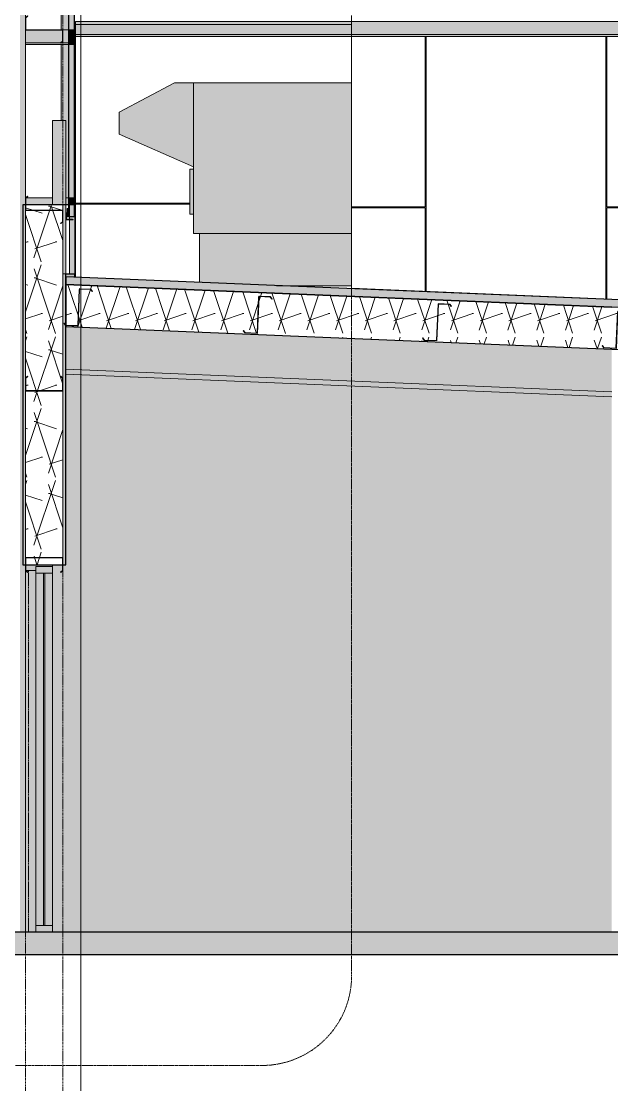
# Model space of a CAD drawing. Header units: inches. Extents: x -55396 to -733, y -290 to 853.
# Drawn here: x -15970.3 to -15812.5, y -40.8 to 243.6 of the extents above; entities that cross this region are included whole.
import ezdxf

# ---------------------------------------------------------------- set-up
doc = ezdxf.new("R2010")
doc.units = ezdxf.units.IN
doc.header["$MEASUREMENT"] = 0
for name, pattern in [('Dash Dot 3_16_', [0.3125, 0.1875, -0.0625, 0, -0.0625]), ('Grid Line 1_2_', [0.875, 0.5, -0.125, 0.125, -0.125]), ('Grid Line 1_2__2_', [0.875, 0.5, -0.125, 0.125, -0.125]), ('Hidden 1_8_', [0.1875, 0.125, -0.0625])]:
    doc.linetypes.add(name, pattern=pattern)
for name, color, linetype, lineweight in [('A-ANNO-SYMB', 150, 'Continuous', 9), ('A-CLNG', 13, 'Continuous', 9), ('A-CLNG-PATT', 13, 'Continuous', 25), ('A-FLOR', 192, 'Continuous', 9), ('A-FLOR-LEVL', 51, 'Continuous', 9), ('A-GLAZ-CURT', 52, 'Continuous', 9), ('A-GLAZ-CWMG', 51, 'Continuous', 9), ('A-ROOF', 132, 'Continuous', 9), ('A-WALL', 113, 'Continuous', 9), ('A-WALL-PATT', 111, 'Continuous', 25), ('G-ANNO-SYMB', 111, 'Continuous', 9), ('I-WALL', 2, 'Continuous', 9), ('L-SITE-WALL', 31, 'Continuous', 9), ('M-EQPM', 50, 'Continuous', 9), ('S-BEAM', 12, 'Continuous', 9), ('S-COLS', 52, 'Continuous', 9), ('S-GRID', 1, 'Continuous', 9)]:
    doc.layers.add(name, color=color, linetype=linetype, lineweight=lineweight)
pattern_1 = [(161.57, (22011.972, 102.96), (-7.6802237, -0.0009796), [0, -54.643, 6.067, 0]), (18.43, (22010.052, 102.96), (-7.6802237, 0.0009796), [0, -54.643, 6.067, 0]), (108.43, (22011.972, 102.96), (3.8382953, -19.20136532), [18.211, -42.499]), (71.57, (22010.052, 102.96), (3.8382953, 19.20136532), [18.211, -42.499])]
pattern_2 = [(45, (22011.012, 102), (-19.007, 19.007), []), (45, (22011.012, 130.8), (-19.007, 19.007), [])]

# ---------------------------------------------------------------- blocks, each defined once
blk = doc.blocks.new('Locker Rooms and Restrooms_rvt-3-Section 1')
at = {"layer": 'A-FLOR-LEVL', "linetype": 'Grid Line 1_2__2_'}
blk.add_line((20361.6, 0), (23227.37, 0), dxfattribs=at)
blk = doc.blocks.new('Struct_Xcel_Sports Complex_rvt-3-Section 1')
at = {"layer": 'A-FLOR'}
blk.add_hatch(color=254, dxfattribs=at).paths.add_polyline_path([(21132.3, -6), (22790.8, -6), (22790.8, 0), (21132.3, 0), (21132.3, -1.69)], flags=0)
at = {"layer": 'A-FLOR', "color": 130, "lineweight": 25}
for p, q in [((22790.8, 0), (21132.3, 0)), ((21132.3, -6), (22790.8, -6))]:
    blk.add_line(p, q, dxfattribs=at)
blk = doc.blocks.new('W-Wide Flange - 1_-3_ deep-1341322-Section 1')
at = {"layer": 'S-BEAM'}
h = blk.add_hatch(color=256, dxfattribs=at)
h.paths.add_polyline_path([(22777.96, 132.21), (22778.01, 133.57), (22687.68, 137.33), (22687.68, 135.97), (22762.76, 132.84)], flags=0)
h.paths.add_polyline_path([(22682.93, 136.17), (22682.93, 137.53), (22520.99, 144.28), (22520.99, 142.92), (22646.56, 137.68)], flags=0)
h.paths.add_polyline_path([(22516.24, 143.11), (22516.24, 144.48), (22370.3, 150.56), (22370.3, 149.2), (22490.66, 144.18)], flags=0)
for p, q in [((22370.3, 150.56), (22516.24, 144.48)), ((22516.24, 143.11), (22370.3, 149.2))]:
    blk.add_line(p, q, dxfattribs=at)
blk = doc.blocks.new('Rectangular Mullion - Profile_Polycarbonate_Lower-1125103-Section 1')
at = {"layer": 'A-GLAZ-CWMG'}
blk.add_hatch(color=256, dxfattribs=at).paths.add_polyline_path([(22370.68, 191.28), (22372.8, 191.28), (22372.74, 191.34), (22370.74, 191.34), (22370.68, 193.52)], flags=0)
at = {"layer": 'A-GLAZ-CWMG', "lineweight": 13}
for p, q in [((22370.68, 193.52), (22370.68, 191.28)), ((22371.03, 193.52), (22370.68, 193.52)), ((22370.74, 191.34), (22370.74, 193.46)), ((22370.74, 193.46), (22370.97, 193.46)), ((22370.97, 193.46), (22370.97, 193.27)), ((22371.03, 193.27), (22371.03, 193.52)), ((22370.68, 191.28), (22372.8, 191.28)), ((22372.74, 191.34), (22370.74, 191.34)), ((22370.97, 193.27), (22371.03, 193.27)), ((22372.8, 192.73), (22372.68, 192.73)), ((22372.68, 192.73), (22372.68, 192.67)), ((22372.68, 192.67), (22372.74, 192.67)), ((22372.74, 192.67), (22372.74, 191.34)), ((22372.8, 191.28), (22372.8, 192.73))]:
    blk.add_line(p, q, dxfattribs=at)
blk = doc.blocks.new('Girt_C - 10_D-1260059-Section 1')
at = {"layer": 'S-BEAM'}
h = blk.add_hatch(dxfattribs=at)
h.set_pattern_fill('FP_20', color=256, style=0, pattern_type=2)
h.set_pattern_definition(pattern_2)
h.paths.add_polyline_path([(22360.13, 96.2), (22360.2, 96.28), (22359.66, 96.73), (22359.66, 100), (22359.55, 99.99), (22359.55, 96.68)], flags=0)
h.paths.add_polyline_path([(22368.98, 96.2), (22369.55, 96.68), (22369.55, 99.99), (22369.44, 100), (22369.44, 96.73), (22368.91, 96.28)], flags=0)
h.paths.add_polyline_path([(22369.37, 100.07), (22369.37, 100.18), (22359.74, 100.18), (22359.74, 100.07)], flags=0)
at = {"layer": 'S-BEAM', "lineweight": 15}
for p, q in [((22359.55, 99.99), (22359.55, 96.68)), ((22359.66, 96.73), (22359.66, 100)), ((22369.37, 100.18), (22359.74, 100.18)), ((22359.74, 100.07), (22369.37, 100.07)), ((22369.44, 100), (22369.44, 96.73)), ((22369.55, 96.68), (22369.55, 99.99)), ((22360.2, 96.28), (22359.66, 96.73)), ((22369.44, 96.73), (22368.91, 96.28)), ((22359.55, 96.68), (22360.13, 96.2)), ((22360.13, 96.2), (22360.2, 96.28)), ((22368.91, 96.28), (22368.98, 96.2)), ((22368.98, 96.2), (22369.55, 96.68))]:
    blk.add_line(p, q, dxfattribs=at)
for centre, radius, start, end in [((22359.74, 99.99), 0.188, 90, 180), ((22359.74, 99.99), 0.0782, 90, 176.9576), ((22369.37, 99.99), 0.188, 0, 90), ((22369.37, 99.99), 0.0782, 2.1227, 90)]:
    blk.add_arc(centre, radius, start, end, dxfattribs=at)
blk = doc.blocks.new('he3xrtf - 115 V Single Phase-880047-Section 1')
at = {"layer": 'M-EQPM'}
for points in [[(22404.5, 204.62), (22404.5, 227.1), (22399.38, 227.1), (22384.63, 219.24), (22384.63, 213.33)], [(22404.5, 186.85), (22446.68, 186.85), (22446.68, 227.1), (22404.5, 227.1), (22404.5, 193.67)], [(22404.5, 191.98), (22404.5, 203.98), (22403.5, 203.98), (22403.5, 191.98)], [(22426.64, 172.85), (22446.68, 172.85), (22446.68, 186.85), (22406.06, 186.85), (22406.06, 173.71), (22418.34, 173.2)]]:
    blk.add_hatch(color=256, dxfattribs=at).paths.add_polyline_path(points, flags=0)
at = {"layer": 'M-EQPM', "lineweight": 15}
for p, q in [((22399.38, 227.1), (22384.63, 219.24)), ((22404.5, 227.1), (22399.38, 227.1)), ((22404.5, 227.1), (22446.68, 227.1)), ((22404.5, 227.1), (22404.5, 186.85)), ((22384.63, 219.24), (22384.63, 213.33)), ((22384.63, 213.33), (22404.5, 204.62)), ((22403.5, 191.98), (22403.5, 203.98)), ((22403.5, 203.98), (22404.5, 203.98)), ((22404.5, 191.98), (22403.5, 191.98)), ((22446.68, 186.85), (22404.5, 186.85)), ((22406.06, 186.85), (22406.06, 173.71)), ((22446.68, 172.85), (22426.64, 172.85))]:
    blk.add_line(p, q, dxfattribs=at)
blk = doc.blocks.new('Rectangular Mullion - Profile_Polycarbonate_Upper and left-1189760-Section 1')
at = {"layer": 'A-GLAZ-CWMG'}
h = blk.add_hatch(color=256, dxfattribs=at)
h.paths.add_polyline_path([(22372.68, 175.1), (22372.68, 176), (22370.3, 176), (22370.34, 175.2)], flags=0)
h.paths.add_polyline_path([(22371.03, 196.3), (22371.03, 237.31), (22369.06, 237.31), (22369.06, 217), (22370.3, 217), (22370.3, 196.3)], flags=0)
h.paths.add_polyline_path([(22372.61, 196.3), (22372.68, 196.3), (22372.61, 232.74)], flags=0)
h.paths.add_polyline_path([(22369.37, 241.3), (22371.03, 241.3), (22371.03, 335.28), (22370.74, 335.22), (22370.68, 335.3), (22369.06, 335.36), (22369.06, 289.55), (22369.37, 289.55), (22369.37, 289.44), (22369.06, 289.44), (22369.06, 286.15), (22369.44, 286.47), (22369.44, 289.36), (22369.55, 289.36), (22369.55, 286.42), (22369.06, 285.94), (22369.06, 241.3)], flags=0)
h.paths.add_polyline_path([(22372.61, 336.84), (22372.68, 336.84), (22372.61, 337.47), (22372.56, 337.47), (22372.56, 336.84)], flags=0)
h.paths.add_polyline_path([(22372.68, 344.97), (22372.68, 346.47), (22372.56, 346.36), (22372.56, 344.98)], flags=0)
h = blk.add_hatch(color=256, dxfattribs=at)
h.paths.add_polyline_path([(22371.03, 196.3), (22372.61, 196.3), (22372.61, 237.31), (22371.03, 237.31), (22371.03, 232.74)], flags=0)
h.paths.add_polyline_path([(22371.03, 241.3), (22372.61, 241.3), (22372.56, 335.22), (22371.03, 335.22), (22371.03, 252.28)], flags=0)
for p, q in [((22372.68, 344.97), (22372.68, 346.47)), ((22372.68, 336.84), (22372.68, 337.46)), ((22372.68, 241.3), (22372.68, 336.78)), ((22369.06, 335.36), (22369.06, 289.55)), ((22369.06, 289.44), (22369.06, 286.15)), ((22369.06, 286), (22369.06, 241.3)), ((22369.06, 237.31), (22369.06, 217)), ((22372.68, 196.3), (22372.68, 237.31)), ((22372.68, 175.07), (22372.68, 176))]:
    blk.add_line(p, q, dxfattribs=at)
blk = doc.blocks.new('columns and girder2 - one-1334686-Section 1')
at = {"layer": 'S-BEAM'}
h = blk.add_hatch(color=256, dxfattribs=at)
h.paths.add_polyline_path([(21135.8, 0), (21135.79, 386.75), (21135.05, 386.78), (21135.05, 389.26), (21134.3, 389.29), (21134.3, 146.25), (21135.05, 146.25), (21135.05, 0)], flags=0)
h.paths.add_polyline_path([(21147.8, 0), (21149.31, 0), (21189.31, 332.48), (21187.8, 332.48), (21149.95, 17.85)], flags=0)
h.paths.add_polyline_path([(22358.09, 0), (22359.55, 0), (22359.55, 98.25), (22358.8, 98.25), (22358.8, 194.5), (22359.55, 194.5), (22359.54, 335.76), (22358.05, 335.82), (22358.05, 0)], flags=0)
h.paths.add_polyline_path([(22348.17, 0), (22349.64, 0), (22309.55, 294.37), (22308.04, 294.37), (22348.12, 0)], flags=0)
for p, q in [((22359.55, 196.31), (22359.55, 241.19)), ((22359.55, 0), (22359.55, 96.68))]:
    blk.add_line(p, q, dxfattribs=at)
blk = doc.blocks.new('L-Angle - L2X2X3_16-1241662-Section 1')
at = {"layer": 'S-BEAM', "lineweight": 15}
for p, q in [((22370.3, 192.43), (22370.3, 190.43)), ((22370.49, 190.81), (22370.49, 192.24)), ((22372.12, 190.62), (22370.68, 190.62)), ((22370.3, 190.43), (22372.3, 190.43))]:
    blk.add_line(p, q, dxfattribs=at)
for centre, start, end in [((22370.3, 192.24), 0, 90), ((22370.68, 190.81), 180, 270), ((22372.12, 190.43), 0, 90)]:
    blk.add_arc(centre, 0.188, start, end, dxfattribs=at)
blk = doc.blocks.new('Girt_C - 8_D-1253521-Section 1')
at = {"layer": 'S-BEAM'}
h = blk.add_hatch(color=256, dxfattribs=at)
h.paths.add_polyline_path([(22372.61, 237.8), (22372.93, 237.8), (22372.93, 241.11), (22372.61, 241.11), (22372.61, 239.46)], flags=0)
h.paths.add_polyline_path([(22368.91, 237.8), (22368.98, 237.83), (22369.44, 238.22), (22369.44, 241.11), (22359.55, 241.11), (22359.55, 237.8)], flags=0)
h.paths.add_polyline_path([(22369.11, 237.8), (22371.03, 237.8), (22371.03, 241.11), (22369.55, 241.11), (22369.55, 238.17), (22369.44, 238.08)], flags=0)
h = blk.add_hatch(color=256, dxfattribs=at)
h.paths.add_polyline_path([(22369.44, 241.11), (22369.44, 241.11), (22371.03, 241.11), (22371.03, 241.3), (22369.37, 241.24), (22369.37, 241.19), (22369.37, 241.11)], flags=0)
h.paths.add_polyline_path([(22372.93, 241.11), (22372.93, 241.3), (22372.61, 241.24), (22372.61, 241.11)], flags=0)
for points in [[(22372.61, 241.11), (22372.61, 241.3), (22371.03, 241.24), (22371.03, 241.11)], [(22372.61, 237.8), (22372.61, 241.11), (22371.03, 241.11), (22371.03, 237.8)], [(22372.61, 237.31), (22372.61, 237.8), (22371.03, 237.8), (22371.03, 237.31)]]:
    blk.add_hatch(color=256, dxfattribs=at).paths.add_polyline_path(points, flags=0)
h = blk.add_hatch(color=256, dxfattribs=at)
h.paths.add_polyline_path([(22368.98, 237.31), (22371.03, 237.31), (22371.03, 237.8), (22369.11, 237.8), (22368.98, 237.69), (22368.91, 237.8), (22359.55, 237.8), (22359.55, 237.31), (22368.91, 237.31)], flags=0)
h.paths.add_polyline_path([(22372.93, 237.31), (22372.93, 237.8), (22372.61, 237.8), (22372.61, 237.31)], flags=0)
for p, q in [((22359.74, 241.3), (22359.62, 241.3)), ((22371.03, 241.3), (22369.37, 241.3)), ((22372.61, 241.3), (22371.03, 241.3)), ((22372.93, 241.3), (22372.61, 241.3)), ((22359.55, 237.8), (22368.94, 237.8)), ((22359.55, 237.31), (22371.03, 237.31)), ((22369.11, 237.8), (22371.03, 237.8)), ((22371.03, 237.8), (22372.61, 237.8)), ((22371.03, 237.31), (22372.61, 237.31)), ((22372.61, 237.8), (22372.93, 237.8)), ((22372.61, 237.31), (22372.93, 237.31))]:
    blk.add_line(p, q, dxfattribs=at)
blk = doc.blocks.new('Girt_C - 8_D-1253520-Section 1')
at = {"layer": 'S-BEAM'}
h = blk.add_hatch(color=256, dxfattribs=at)
h.paths.add_polyline_path([(22366.8, 196.11), (22366.8, 196.3), (22359.66, 196.26), (22359.66, 196.11), (22359.99, 196.11)], flags=0)
h.paths.add_polyline_path([(22370.3, 196.11), (22371.03, 196.11), (22371.03, 196.3), (22370.3, 196.27), (22370.3, 196.11)], flags=0)
h.paths.add_polyline_path([(22372.61, 196.11), (22372.93, 196.11), (22372.93, 196.3), (22372.61, 196.27), (22372.61, 196.11)], flags=0)
for points in [[(22372.61, 196.11), (22372.61, 196.3), (22371.03, 196.27), (22371.03, 196.11)], [(22371.03, 194.5), (22372.61, 194.5), (22372.61, 196.11), (22371.03, 196.11)], [(22372.8, 192.31), (22372.93, 192.31), (22372.93, 192.8), (22372.8, 192.73)]]:
    blk.add_hatch(color=256, dxfattribs=at).paths.add_polyline_path(points, flags=0)
h = blk.add_hatch(color=256, dxfattribs=at)
h.paths.add_polyline_path([(22372.93, 192.8), (22372.93, 196.11), (22372.61, 196.11), (22372.61, 194.5), (22372.8, 194.5), (22372.8, 192.8)], flags=0)
h.paths.add_polyline_path([(22359.66, 194.5), (22366.8, 194.5), (22366.8, 196.11), (22359.66, 196.11)], flags=0)
h.paths.add_polyline_path([(22371.03, 194.5), (22371.03, 196.11), (22370.3, 196.11), (22370.3, 194.5)], flags=0)
for p, q in [((22366.8, 196.3), (22359.69, 196.3)), ((22371.03, 196.3), (22370.3, 196.3)), ((22372.61, 196.3), (22371.03, 196.3)), ((22372.93, 196.3), (22372.61, 196.3)), ((22372.8, 192.8), (22372.93, 192.8)), ((22372.8, 192.31), (22372.93, 192.31))]:
    blk.add_line(p, q, dxfattribs=at)
blk = doc.blocks.new('Girt_Z - 10_D-1241661-Section 1')
at = {"layer": 'S-BEAM'}
h = blk.add_hatch(dxfattribs=at)
h.set_pattern_fill('FP_20', color=256, style=0, pattern_type=2)
h.set_pattern_definition(pattern_2)
h.paths.add_polyline_path([(22368.98, 189.44), (22369.55, 189.92), (22369.55, 192.86), (22369.44, 192.86), (22369.44, 189.97), (22368.91, 189.52)], flags=0)
h.paths.add_polyline_path([(22359.55, 192.94), (22359.66, 193.12), (22359.66, 196.26), (22360.2, 196.71), (22360.13, 196.79), (22359.55, 196.31), (22359.55, 193.67)], flags=0)
h.paths.add_polyline_path([(22365.74, 192.94), (22369.37, 192.94), (22369.37, 193.05), (22359.74, 193.05), (22359.55, 192.94)], flags=0)
at = {"layer": 'S-BEAM', "lineweight": 15}
for p, q in [((22360.13, 196.79), (22359.55, 196.31)), ((22359.55, 196.31), (22359.55, 192.94)), ((22359.66, 196.26), (22360.2, 196.71)), ((22359.66, 193.12), (22359.66, 196.26)), ((22360.2, 196.71), (22360.13, 196.79)), ((22359.55, 192.94), (22369.37, 192.94)), ((22369.37, 193.05), (22359.74, 193.05)), ((22369.44, 192.86), (22369.44, 189.97)), ((22369.55, 189.92), (22369.55, 192.86)), ((22369.44, 189.97), (22368.91, 189.52)), ((22368.91, 189.52), (22368.98, 189.44)), ((22368.98, 189.44), (22369.55, 189.92))]:
    blk.add_line(p, q, dxfattribs=at)
for centre, radius, start, end in [((22359.74, 193.13), 0.0782, 183.0424, 270), ((22369.37, 192.86), 0.187, 360, 90), ((22369.37, 192.86), 0.0782, 2.1227, 90)]:
    blk.add_arc(centre, radius, start, end, dxfattribs=at)
blk = doc.blocks.new('Girt_Z - 10_D-V363-Section 1')
at = {"layer": 'S-BEAM', "lineweight": 15}
for p, q in [((22360.13, 245.04), (22359.55, 244.56)), ((22359.55, 244.56), (22359.55, 241.19)), ((22359.66, 244.51), (22360.2, 244.96)), ((22360.2, 244.96), (22360.13, 245.04)), ((22359.66, 241.37), (22359.66, 244.51)), ((22359.55, 241.19), (22369.37, 241.19)), ((22369.37, 241.3), (22359.74, 241.3)), ((22369.44, 241.11), (22369.44, 238.22)), ((22369.55, 238.17), (22369.55, 241.11)), ((22369.44, 238.22), (22368.91, 237.77)), ((22368.91, 237.77), (22368.98, 237.69)), ((22368.98, 237.69), (22369.55, 238.17))]:
    blk.add_line(p, q, dxfattribs=at)
for centre, radius, start, end in [((22359.74, 241.38), 0.0782, 183.0424, 270), ((22369.37, 241.11), 0.187, 360, 90), ((22369.37, 241.11), 0.0782, 2.1227, 90)]:
    blk.add_arc(centre, radius, start, end, dxfattribs=at)
blk = doc.blocks.new('Girt_C - 10_D-1279679-Section 1')
at = {"layer": 'S-BEAM'}
h = blk.add_hatch(dxfattribs=at)
h.set_pattern_fill('FP_20', color=256, style=0, pattern_type=2)
h.set_pattern_definition(pattern_2)
h.paths.add_polyline_path([(22359.74, 144.69), (22369.37, 144.69), (22369.37, 144.8), (22359.74, 144.8)], flags=0)
h.paths.add_polyline_path([(22369.44, 144.87), (22369.55, 144.88), (22369.55, 148.19), (22368.98, 148.67), (22368.91, 148.59), (22369.44, 148.14)], flags=0)
h.paths.add_polyline_path([(22359.66, 144.87), (22359.66, 148.14), (22360.2, 148.59), (22360.13, 148.67), (22359.55, 148.19), (22359.55, 144.88)], flags=0)
at = {"layer": 'S-BEAM', "lineweight": 15}
for p, q in [((22360.13, 148.67), (22359.55, 148.19)), ((22359.55, 148.19), (22359.55, 144.88)), ((22359.66, 148.14), (22360.2, 148.59)), ((22359.66, 144.87), (22359.66, 148.14)), ((22360.2, 148.59), (22360.13, 148.67)), ((22368.98, 148.67), (22368.91, 148.59)), ((22368.91, 148.59), (22369.44, 148.14)), ((22369.55, 148.19), (22368.98, 148.67)), ((22369.44, 148.14), (22369.44, 144.87)), ((22369.55, 144.88), (22369.55, 148.19)), ((22369.37, 144.8), (22359.74, 144.8)), ((22359.74, 144.69), (22369.37, 144.69))]:
    blk.add_line(p, q, dxfattribs=at)
for centre, radius, start, end in [((22359.74, 144.88), 0.188, 180, 270), ((22359.74, 144.88), 0.0782, 182.1227, 270), ((22369.37, 144.88), 0.188, 270, 0), ((22369.37, 144.88), 0.0782, 270, 356.9576)]:
    blk.add_arc(centre, radius, start, end, dxfattribs=at)
blk = doc.blocks.new('System Panel - Interior Glazing-1220293-Section 1')
at = {"layer": 'A-GLAZ-CURT'}
blk.add_hatch(color=256, dxfattribs=at).paths.add_polyline_path([(22364.74, 1.75), (22364.74, 96), (22364.37, 96), (22364.37, 1.75)], flags=0)
for p, q in [((22364.37, 96), (22364.37, 1.75)), ((22364.74, 96), (22364.37, 96)), ((22364.74, 1.75), (22364.74, 96)), ((22364.37, 1.75), (22364.74, 1.75))]:
    blk.add_line(p, q, dxfattribs=at)
blk = doc.blocks.new('Rectangular Mullion - Interior 1_75_ x 4_5_-1179490-Section 1')
at = {"layer": 'A-GLAZ-CWMG'}
blk.add_hatch(color=256, dxfattribs=at).paths.add_polyline_path([(22362.3, 96), (22366.8, 96), (22366.8, 97.75), (22362.3, 97.75)], flags=0)
at = {"layer": 'A-GLAZ-CWMG', "lineweight": 13}
for p, q in [((22362.3, 97.75), (22362.3, 96)), ((22366.8, 97.75), (22362.3, 97.75)), ((22366.8, 96), (22366.8, 97.75)), ((22362.3, 96), (22366.8, 96))]:
    blk.add_line(p, q, dxfattribs=at)
blk = doc.blocks.new('Rectangular Mullion - Interior 1_75_ x 4_5_-1305206-Section 1')
at = {"layer": 'A-GLAZ-CWMG'}
blk.add_hatch(color=256, dxfattribs=at).paths.add_polyline_path([(22366.8, 0), (22366.8, 1.75), (22362.3, 1.75), (22362.3, 0)], flags=0)
at = {"layer": 'A-GLAZ-CWMG', "lineweight": 13}
for p, q in [((22362.3, 1.75), (22362.3, 0)), ((22366.8, 1.75), (22362.3, 1.75)), ((22362.3, 0), (22366.8, 0)), ((22366.8, 0), (22366.8, 1.75))]:
    blk.add_line(p, q, dxfattribs=at)
blk = doc.blocks.new('Rectangular Mullion - Interior 1_75_ x 4_5_-1220290-Section 1')
at = {"layer": 'A-GLAZ-CWMG'}
h = blk.add_hatch(color=256, dxfattribs=at)
h.paths.add_polyline_path([(22364.37, 1.75), (22364.37, 96), (22362.3, 96), (22362.3, 1.75)], flags=0)
h.paths.add_polyline_path([(22366.8, 1.75), (22366.8, 96), (22364.74, 96), (22364.74, 1.75)], flags=0)
for p, q in [((22362.3, 1.75), (22362.3, 96)), ((22366.8, 96), (22366.8, 1.75))]:
    blk.add_line(p, q, dxfattribs=at)
blk = doc.blocks.new('C-Channel-Column - C10X25-1255484-Section 1')
at = {"layer": 'S-COLS', "linetype": 'Hidden 1_8_'}
blk.add_line((22360.36, 0), (22360.36, 96.68), dxfattribs=at)
blk = doc.blocks.new('Girt_Z - 10_D-1350939-Section 1')
at = {"layer": 'S-BEAM'}
h = blk.add_hatch(color=256, dxfattribs=at)
h.paths.add_polyline_path([(22565.44, 154.08), (22565.85, 163.88), (22565.74, 163.88), (22565.34, 154.27)], flags=0)
h.paths.add_polyline_path([(22565.44, 154.08), (22565.26, 154.19), (22562.12, 154.32), (22561.7, 154.88), (22561.61, 154.81), (22562.07, 154.22)], flags=0)
h.paths.add_polyline_path([(22569.24, 163.28), (22569.33, 163.35), (22568.87, 163.94), (22565.94, 164.06), (22565.93, 163.95), (22568.82, 163.83), (22569.1, 163.47)], flags=0)
at = {"layer": 'S-BEAM', "lineweight": 15}
for p, q in [((22565.74, 163.88), (22565.34, 154.27)), ((22565.44, 154.08), (22565.85, 163.88)), ((22565.93, 163.95), (22568.82, 163.83)), ((22568.87, 163.94), (22565.94, 164.06)), ((22568.82, 163.83), (22569.24, 163.28)), ((22569.33, 163.35), (22568.87, 163.94)), ((22569.24, 163.28), (22569.33, 163.35)), ((22561.7, 154.88), (22561.61, 154.81)), ((22561.61, 154.81), (22562.07, 154.22)), ((22562.12, 154.32), (22561.7, 154.88)), ((22562.07, 154.22), (22565.44, 154.08)), ((22565.26, 154.19), (22562.12, 154.32))]:
    blk.add_line(p, q, dxfattribs=at)
for centre, radius, start, end in [((22565.93, 163.88), 0.187, 87.6141, 177.6141), ((22565.93, 163.88), 0.0782, 89.7368, 177.6141), ((22565.26, 154.27), 0.0782, 270.6564, 357.6141)]:
    blk.add_arc(centre, radius, start, end, dxfattribs=at)

msp = doc.modelspace()

# ---------------------------------------------------------------- hatches: boundary and pattern name
at = {"layer": 'A-CLNG-PATT', "lineweight": 9}
h = msp.add_hatch(dxfattribs=at)
h.set_pattern_fill('FP_21', color=256, style=0, pattern_type=2)
h.set_pattern_definition(pattern_1)
h.paths.add_polyline_path([(-15531.97, 144.18), (-15531.97, 155.44), (-15958.47, 173.21), (-15958.47, 161.95), (-15546.64, 144.79)], flags=0)
at = {"layer": 'A-ROOF'}
msp.add_hatch(color=256, dxfattribs=at).paths.add_polyline_path([(-15443.16, 151.73), (-15443.16, 153.73), (-15958.47, 175.2), (-15958.47, 173.2), (-15449.81, 152)], flags=0)
at = {"layer": 'A-WALL', "lineweight": 5}
for points in [[(-15953.34, 242.69), (-15882.09, 242.69), (-15882.09, 243.5), (-15955.84, 243.5), (-15955.84, 242.69)], [(-15882.09, 240), (-15882.09, 242.69), (-15955.84, 242.69), (-15955.84, 240), (-15914.61, 240)], [(-15882.09, 240), (-15528.59, 240), (-15528.59, 243.5), (-15882.09, 243.5)], [(-15955.84, 239.5), (-15882.09, 239.5), (-15882.09, 240), (-15955.84, 240)], [(-15528.09, 239.5), (-15528.66, 240), (-15882.09, 240), (-15882.09, 239.5), (-15528.58, 239.5)]]:
    msp.add_hatch(color=256, dxfattribs=at).paths.add_polyline_path(points, flags=0)
at = {"layer": 'A-WALL-PATT', "lineweight": 9, "transparency": 33554649}
msp.add_hatch(color=256, dxfattribs=at).paths.add_polyline_path([(-15956.16, 191.34), (-15956.16, 336.78), (-15957.74, 336.78), (-15957.74, 191.34)], flags=0)
at = {"layer": 'A-WALL-PATT', "lineweight": 9}
h = msp.add_hatch(dxfattribs=at)
h.set_pattern_fill('FP_16', color=256, style=0, pattern_type=2)
h.set_pattern_definition([(90, (22639.43, -191.25), (-193, -193), [48, -145]), (180, (22639.43, -191.25), (-2e-14, -193), [96.25, -96.75]), (270, (22543.18, -143.25), (-193, -193), [48, -145]), (180, (22639.43, -143.25), (-2e-14, -193), [96.25, -96.75]), (270, (22542.93, -143.25), (-193, -193), [48, -145]), (180, (22542.93, -143.25), (-2e-14, -193), [96.25, -96.75]), (90, (22446.68, -191.25), (-193, -193), [48, -145]), (180, (22542.93, -191.25), (-2e-14, -193), [96.25, -96.75]), (90, (22591.43, -143), (-193, -193), [48, -145]), (180, (22639.68, -143), (-2e-14, -193), [48.25, -144.75]), (180, (22639.68, -95), (-2e-14, -193), [48.25, -144.75]), (90, (22494.93, -143), (-193, -193), [48, -145]), (180, (22591.18, -143), (-2e-14, -193), [96.25, -96.75]), (270, (22591.18, -95), (-193, -193), [48, -145]), (180, (22591.18, -95), (-2e-14, -193), [96.25, -96.75]), (180, (22494.68, -143), (-2e-14, -193), [48, -145]), (270, (22494.68, -95), (-193, -193), [48, -145]), (180, (22494.68, -95), (-2e-14, -193), [48, -145]), (90, (22639.43, -94.75), (-193, -193), [48, -145]), (180, (22639.43, -94.75), (-2e-14, -193), [96.25, -96.75]), (270, (22543.18, -46.75), (-193, -193), [48, -145]), (180, (22639.43, -46.75), (-2e-14, -193), [96.25, -96.75]), (270, (22542.93, -46.75), (-193, -193), [48, -145]), (180, (22542.93, -46.75), (-2e-14, -193), [96.25, -96.75]), (270, (22446.68, -46.75), (-193, -193), [48, -145]), (180, (22542.93, -94.75), (-2e-14, -193), [96.25, -96.75]), (90, (22591.43, -46.5), (-193, -193), [48, -145]), (180, (22639.68, -46.5), (-2e-14, -193), [48.25, -144.75]), (180, (22639.68, 1.5), (-2e-14, -193), [48.25, -144.75]), (90, (22494.93, -46.5), (-193, -193), [48, -145]), (180, (22591.18, -46.5), (-2e-14, -193), [96.25, -96.75]), (270, (22591.18, 1.5), (-193, -193), [48, -145]), (180, (22591.18, 1.5), (-2e-14, -193), [96.25, -96.75]), (180, (22494.68, -46.5), (-2e-14, -193), [48, -145]), (270, (22494.68, 1.5), (-193, -193), [48, -145]), (180, (22494.68, 1.5), (-2e-14, -193), [48, -145])])
h.paths.add_polyline_path([(-15531.72, 146.25), (-15531.72, 146.43), (-15531.97, 146.44), (-15531.97, 146.25)], flags=0)
h.paths.add_polyline_path([(-15531.72, 153.93), (-15531.72, 155.42), (-15531.97, 155.43), (-15531.97, 153.94)], flags=0)
h.paths.add_polyline_path([(-15531.72, 157.42), (-15531.72, 157.63), (-15882.09, 172.16), (-15882.09, 172.85), (-15902.13, 172.85), (-15531.97, 157.43)], flags=0)
h.paths.add_polyline_path([(-15922.71, 173.71), (-15922.71, 186.85), (-15924.27, 186.85), (-15924.27, 191.98), (-15925.27, 191.98), (-15925.27, 203.98), (-15924.27, 203.98), (-15924.27, 204.62), (-15944.14, 213.33), (-15944.14, 219.24), (-15929.39, 227.1), (-15882.09, 227.1), (-15882.09, 239.46), (-15955.84, 239.46), (-15955.84, 175.09), (-15953.34, 174.99)], flags=0)
h = msp.add_hatch(dxfattribs=at)
h.set_pattern_fill('FP_25', color=256, style=0, pattern_type=2)
h.set_pattern_definition([(0, (22785.99, 0.75), (-193, 193), [48, -145]), (90, (22785.99, 0.75), (-193, 1e-14), [96.25, -96.75]), (180, (22833.99, 97), (-193, 193), [48, -145]), (90, (22833.99, 0.75), (-193, 1e-14), [96.25, -96.75]), (180, (22833.99, 97.25), (-193, 193), [48, -145]), (90, (22833.99, 97.25), (-193, 1e-14), [96.25, -96.75]), (0, (22785.99, 193.5), (-193, 193), [48, -145]), (90, (22785.99, 97.25), (-193, 1e-14), [96.25, -96.75]), (0, (22834.24, 48.75), (-193, 193), [48, -145]), (90, (22834.24, 0.5), (-193, 1e-14), [48.25, -144.75]), (90, (22882.24, 0.5), (-193, 1e-14), [48.25, -144.75]), (0, (22834.24, 145.25), (-193, 193), [48, -145]), (90, (22834.24, 49), (-193, 1e-14), [96.25, -96.75]), (180, (22882.24, 49), (-193, 193), [48, -145]), (90, (22882.24, 49), (-193, 1e-14), [96.25, -96.75]), (90, (22834.24, 145.5), (-193, 1e-14), [48, -145]), (180, (22882.24, 145.5), (-193, 193), [48, -145]), (90, (22882.24, 145.5), (-193, 1e-14), [48, -145]), (0, (22882.49, 0.75), (-193, 193), [48, -145]), (90, (22882.49, 0.75), (-193, 1e-14), [96.25, -96.75]), (180, (22930.49, 97), (-193, 193), [48, -145]), (90, (22930.49, 0.75), (-193, 1e-14), [96.25, -96.75]), (180, (22930.49, 97.25), (-193, 193), [48, -145]), (90, (22930.49, 97.25), (-193, 1e-14), [96.25, -96.75]), (180, (22930.49, 193.5), (-193, 193), [48, -145]), (90, (22882.49, 97.25), (-193, 1e-14), [96.25, -96.75]), (0, (22930.74, 48.75), (-193, 193), [48, -145]), (90, (22930.74, 0.5), (-193, 1e-14), [48.25, -144.75]), (90, (22978.74, 0.5), (-193, 1e-14), [48.25, -144.75]), (0, (22930.74, 145.25), (-193, 193), [48, -145]), (90, (22930.74, 49), (-193, 1e-14), [96.25, -96.75]), (180, (22978.74, 49), (-193, 193), [48, -145]), (90, (22978.74, 49), (-193, 1e-14), [96.25, -96.75]), (90, (22930.74, 145.5), (-193, 1e-14), [48, -145]), (180, (22978.74, 145.5), (-193, 193), [48, -145]), (90, (22978.74, 145.5), (-193, 1e-14), [48, -145])])
h.paths.add_polyline_path([(-15531.59, 157.62), (-15531.59, 239.46), (-15882.09, 239.46), (-15882.09, 172.16), (-15531.97, 157.64)], flags=0)
h = msp.add_hatch(dxfattribs=at)
h.set_pattern_fill('FP_21', color=256, style=0, pattern_type=2)
h.set_pattern_definition(pattern_1)
h.paths.add_polyline_path([(-15969.22, 176), (-15959.22, 176), (-15959.22, 194.5), (-15969.22, 194.5), (-15969.22, 183.9)], flags=0)
h = msp.add_hatch(dxfattribs=at)
h.set_pattern_fill('FP_23', color=256, style=0, pattern_type=2)
h.set_pattern_definition([(0, (22011.012, 102), (0, 24), []), (90, (22011.012, 102), (-24, 1e-15), [])])
h.paths.add_polyline_path([(-15958.47, 176), (-15957.47, 176), (-15957.47, 194.5), (-15958.47, 194.5), (-15958.47, 183.9)], flags=0)
h = msp.add_hatch(dxfattribs=at)
h.set_pattern_fill('FP_21', color=256, style=0, pattern_type=2)
h.set_pattern_definition(pattern_1)
h.paths.add_polyline_path([(-15969.22, 98.25), (-15959.22, 98.25), (-15959.22, 176), (-15969.22, 176), (-15969.22, 115.53)], flags=0)
at = {"layer": 'I-WALL', "lineweight": 5}
h = msp.add_hatch(color=256, dxfattribs=at)
h.paths.add_polyline_path([(-15961.28, 0), (-15812.53, 0), (-15812.53, 143.11), (-15958.47, 149.2), (-15958.47, 98.25), (-15959.22, 98.25), (-15959.22, 96.68), (-15959.79, 96.2), (-15959.86, 96.28), (-15959.33, 96.73), (-15959.33, 98.25), (-15961.97, 98.25), (-15961.97, 0)], flags=0)
h.paths.add_polyline_path([(-15734.12, 0), (-15730.53, 0), (-15730.53, 15.69), (-15731.71, 15.69), (-15731.85, 15.3), (-15731.95, 15.11), (-15732.3, 14.84), (-15732.72, 14.75), (-15739.21, 14.83), (-15740.06, 14.95), (-15740.13, 15.02), (-15740.32, 15.03), (-15740.45, 15.2), (-15740.57, 15.23), (-15740.63, 15.49), (-15740.76, 15.49), (-15741.12, 17.25), (-15741.47, 25.75), (-15741.57, 25.82), (-15741.83, 25.92), (-15741.85, 26.02), (-15741.98, 26.02), (-15741.88, 27.29), (-15742.9, 27.62), (-15744.58, 28.54), (-15746.3, 29.97), (-15746.42, 29.99), (-15748.08, 30.06), (-15748.39, 30.64), (-15748.51, 30.77), (-15748.64, 32.25), (-15783.18, 32.22), (-15783.75, 31.65), (-15784.53, 31.44), (-15785.31, 31.65), (-15785.92, 32.36), (-15786.09, 33), (-15785.88, 33.78), (-15785.31, 34.35), (-15784.53, 34.56), (-15783.75, 34.35), (-15783.17, 33.75), (-15743.88, 33.78), (-15743.31, 34.35), (-15742.53, 34.56), (-15741.75, 34.35), (-15741.17, 33.77), (-15731, 33.77), (-15730.53, 33.9), (-15730.53, 125), (-15725.78, 125), (-15725.78, 33.9), (-15725.26, 33.77), (-15715.13, 33.78), (-15714.56, 34.35), (-15713.78, 34.56), (-15713, 34.35), (-15712.42, 33.77), (-15673.13, 33.78), (-15672.52, 34.36), (-15671.78, 34.56), (-15671, 34.35), (-15670.43, 33.78), (-15670.22, 33), (-15670.43, 32.22), (-15671, 31.65), (-15671.78, 31.44), (-15672.56, 31.65), (-15673.14, 32.25), (-15707.73, 32.25), (-15707.8, 30.77), (-15708.1, 30.34), (-15708.26, 29.99), (-15710.12, 29.92), (-15710.22, 29.85), (-15711.73, 28.54), (-15713.49, 27.58), (-15714.44, 27.29), (-15714.33, 26.02), (-15714.51, 26.02), (-15714.51, 25.87), (-15714.8, 25.75), (-15715.3, 16.72), (-15715.55, 15.49), (-15715.74, 15.49), (-15715.8, 15.22), (-15715.93, 15.18), (-15716.03, 15.02), (-15716.25, 14.95), (-15716.28, 14.89), (-15716.96, 14.84), (-15717.24, 14.82), (-15718.05, 14.75), (-15723.8, 14.8), (-15724.01, 14.84), (-15724.36, 15.11), (-15724.6, 15.69), (-15725.78, 15.69), (-15725.78, 0), (-15722.19, 0), (-15721.27, 8.12), (-15721.27, 13.25), (-15722.3, 13.25), (-15722.25, 14.25), (-15694.3, 14.25), (-15694.38, 13.73), (-15694.44, 13.44), (-15695.03, 12.02), (-15695.34, 11.48), (-15696.74, 10.27), (-15698.71, 8.99), (-15701.09, 7.94), (-15700.17, 0), (-15645.84, 0), (-15645.84, 136.17), (-15807.78, 142.92), (-15807.78, 0), (-15756.14, 0), (-15755.22, 7.94), (-15757.06, 8.74), (-15758.4, 9.45), (-15760.01, 10.57), (-15761.12, 11.72), (-15761.64, 12.81), (-15761.81, 13.44), (-15762.01, 13.98), (-15762.01, 14.25), (-15734.01, 14.25), (-15734.06, 13.25), (-15735.04, 13.25), (-15735, 8.08), (-15734.26, 1.25)], flags=0)
h.paths.add_polyline_path([(-15641.09, 0), (-15556.72, 0), (-15556.72, 132.46), (-15641.09, 135.97), (-15641.09, 37.38)], flags=0)
h.paths.add_polyline_path([(-15710.53, 8.12), (-15711.3, 9.09), (-15711.88, 10.93), (-15711.77, 10.31), (-15711.26, 8.99), (-15710.54, 8.12)], flags=0)
h.paths.add_polyline_path([(-15745.78, 8.12), (-15744.99, 9.09), (-15744.49, 10.53), (-15744.56, 10.31), (-15745.15, 8.91), (-15745.78, 8.12)], flags=0)
h.paths.add_polyline_path([(-15695.92, 14.5), (-15712.3, 14.5), (-15712.3, 15.25), (-15712.05, 15.75), (-15694.55, 15.75), (-15694.3, 15.24), (-15694.3, 14.5), (-15695.57, 14.5)], flags=0)
h.paths.add_polyline_path([(-15761.21, 14.5), (-15762.01, 14.5), (-15762, 15.25), (-15761.76, 15.75), (-15744.26, 15.75), (-15744.01, 15.24), (-15744.01, 14.5), (-15761.01, 14.5)], flags=0)
h.paths.add_polyline_path([(-15698.21, 17), (-15698.21, 18), (-15704.63, 18), (-15704.63, 18.82), (-15705.73, 19.68), (-15706.58, 20.8), (-15707.1, 22.09), (-15707.28, 23.48), (-15707.09, 24.87), (-15706.55, 26.16), (-15705.7, 27.27), (-15704.58, 28.12), (-15703.29, 28.65), (-15701.58, 28.84), (-15697.47, 28.84), (-15697.39, 29.03), (-15696.67, 29.03), (-15696.59, 28.84), (-15692.16, 28.84), (-15690.77, 28.65), (-15689.44, 28.09), (-15688.33, 27.23), (-15687.49, 26.1), (-15686.96, 24.78), (-15686.78, 23.48), (-15686.97, 22.06), (-15687.51, 20.77), (-15688.36, 19.65), (-15689.44, 18.82), (-15689.44, 18), (-15697.61, 18), (-15697.61, 17)], flags=0)
h.paths.add_polyline_path([(-15760.01, 17), (-15760.46, 17), (-15760.46, 18), (-15766.88, 18), (-15766.88, 18.82), (-15767.98, 19.68), (-15768.83, 20.8), (-15769.35, 22.09), (-15769.53, 23.48), (-15769.34, 24.87), (-15768.8, 26.16), (-15767.95, 27.27), (-15766.83, 28.12), (-15765.54, 28.65), (-15764.15, 28.84), (-15759.72, 28.84), (-15759.64, 29.03), (-15758.92, 29.03), (-15758.84, 28.84), (-15754.41, 28.84), (-15753.02, 28.65), (-15751.69, 28.09), (-15750.58, 27.23), (-15749.74, 26.1), (-15749.21, 24.78), (-15749.03, 23.48), (-15749.22, 22.06), (-15749.76, 20.77), (-15750.61, 19.65), (-15751.69, 18.82), (-15751.69, 18), (-15759.86, 18), (-15759.86, 17)], flags=0)
h.paths.add_polyline_path([(-15748.05, 29.99), (-15748.21, 30.18), (-15748.23, 30.35), (-15748.08, 30.06)], flags=0)
h.paths.add_polyline_path([(-15671.86, 32.86), (-15671.98, 33), (-15671.97, 32.92), (-15671.93, 32.9)], flags=0)
h.paths.add_polyline_path([(-15671.54, 32.75), (-15671.62, 33), (-15671.86, 32.85), (-15671.7, 32.74), (-15671.59, 32.74)], flags=0)
h.paths.add_polyline_path([(-15671.78, 32.25), (-15671.41, 32.35), (-15671.13, 32.62), (-15671.03, 33), (-15671.13, 33.37), (-15671.41, 33.65), (-15671.78, 33.75), (-15672.16, 33.64), (-15672.19, 33.55), (-15671.97, 33.5), (-15671.86, 33.52), (-15671.78, 33.57), (-15671.56, 33.48), (-15671.45, 33.2), (-15671.49, 33.16), (-15671.32, 33), (-15671.18, 33), (-15671.25, 32.76), (-15671.54, 32.75), (-15671.54, 32.6), (-15672.2, 32.5), (-15672.21, 32.39), (-15672.13, 32.35), (-15671.95, 32.41), (-15671.97, 32.28)], flags=0)
h.paths.add_polyline_path([(-15785.02, 33), (-15785.06, 32.76), (-15785.12, 32.77), (-15785.06, 32.92)], flags=0)
h.paths.add_polyline_path([(-15784.91, 33), (-15785.12, 33.02), (-15785.05, 33.17), (-15784.97, 33.08)], flags=0)
h.paths.add_polyline_path([(-15784.53, 32.25), (-15784.17, 32.37), (-15784.42, 32.49), (-15784.43, 32.6), (-15784.83, 32.66), (-15784.69, 32.74), (-15784.55, 32.75), (-15784.78, 33), (-15784.9, 33.01), (-15784.77, 33.17), (-15785.05, 33.37), (-15784.72, 33.49), (-15784.63, 33.52), (-15784.52, 33.6), (-15784.33, 33.52), (-15784.16, 33.65), (-15784.53, 33.75), (-15784.91, 33.65), (-15785.18, 33.37), (-15785.28, 33), (-15785.18, 32.62), (-15784.91, 32.35), (-15784.72, 32.28)], flags=0)
h.paths.add_polyline_path([(-15784.27, 33.12), (-15784.16, 33.22), (-15784.24, 33.21), (-15784.26, 33.15)], flags=0)
h.paths.add_polyline_path([(-15783.93, 33.32), (-15783.94, 33.45), (-15784.01, 33.52), (-15784.05, 33.37), (-15784, 33.35)], flags=0)
h.paths.add_polyline_path([(-15556.72, 133.82), (-15556.72, 145.21), (-15641.09, 148.73), (-15641.09, 137.33), (-15566.01, 134.2)], flags=0)
h.paths.add_polyline_path([(-15645.84, 137.53), (-15645.84, 148.93), (-15807.78, 155.67), (-15807.78, 144.28), (-15659.98, 138.12)], flags=0)
h.paths.add_polyline_path([(-15812.53, 144.48), (-15812.53, 155.87), (-15958.47, 161.95), (-15958.47, 150.56), (-15832.05, 145.29)], flags=0)
h.paths.add_polyline_path([(-15959.22, 194.5), (-15958.47, 194.5), (-15958.47, 217), (-15961.97, 217), (-15961.97, 194.5), (-15960.17, 194.5)], flags=0)
at = {"layer": 'L-SITE-WALL', "lineweight": 5}
for points in [[(-15969.97, 176), (-15969.22, 176), (-15969.22, 194.5), (-15969.97, 194.5), (-15969.97, 183.9)], [(-15959.22, 176), (-15958.47, 176), (-15958.47, 194.5), (-15959.22, 194.5), (-15959.22, 183.9)], [(-15969.22, 98.25), (-15969.22, 176), (-15969.97, 176), (-15969.97, 98.25)], [(-15968.57, 96.68), (-15966.47, 96.73), (-15966.47, 97.75), (-15961.97, 97.75), (-15961.97, 98.25), (-15969.11, 98.25), (-15969.05, 96.68), (-15968.64, 96.68)]]:
    msp.add_hatch(color=256, dxfattribs=at).paths.add_polyline_path(points, flags=0)
at = {"layer": 'L-SITE-WALL'}
for points in [[(-15957.47, 176), (-15955.97, 176), (-15955.97, 194.5), (-15957.47, 194.5), (-15957.47, 183.9)], [(-15958.47, 98.25), (-15958.47, 176), (-15959.22, 176), (-15959.22, 98.25)]]:
    msp.add_hatch(color=256, dxfattribs=at).paths.add_polyline_path(points, flags=0)
at = {"layer": 'S-COLS', "lineweight": 5}
msp.add_hatch(color=256, dxfattribs=at).paths.add_polyline_path([(-15966.47, 0), (-15966.47, 96.68), (-15969.05, 96.68), (-15968.57, 96.28), (-15968.64, 96.2), (-15969.22, 96.68), (-15969.22, 0)], flags=0)

# ---------------------------------------------------------------- linework, layer by layer
at = {"layer": 'A-ANNO-SYMB', "linetype": 'Dash Dot 3_16_'}
for p, q in [((-15882.05, -11.65), (-15882.05, 367.76)), ((-15991.05, -35.65), (-15906.05, -35.65))]:
    msp.add_line(p, q, dxfattribs=at)
msp.add_arc((-15906.05, -11.65), 24, 270, 360, dxfattribs=at)
at = {"layer": 'A-CLNG', "lineweight": 25}
for p, q in [((-15531.97, 155.44), (-15958.47, 173.21)), ((-15958.47, 173.21), (-15958.47, 161.95)), ((-15958.47, 161.95), (-15531.97, 144.18))]:
    msp.add_line(p, q, dxfattribs=at)
at = {"layer": 'A-FLOR-LEVL', "linetype": 'Grid Line 1_2_'}
msp.add_line((-17967.17, 0), (-15101.4, 0), dxfattribs=at)
at = {"layer": 'A-ROOF', "lineweight": 25}
for p, q in [((-15958.47, 175.2), (-15958.47, 173.2)), ((-15443.16, 153.73), (-15958.47, 175.2)), ((-15958.47, 173.2), (-15812.53, 167.12))]:
    msp.add_line(p, q, dxfattribs=at)
at = {"layer": 'A-WALL', "lineweight": 25}
for p, q in [((-15957.74, 336.78), (-15957.74, 191.34)), ((-15956.16, 191.34), (-15956.16, 336.78)), ((-15957.74, 191.34), (-15956.16, 191.34))]:
    msp.add_line(p, q, dxfattribs=at)
at = {"layer": 'A-WALL'}
for p, q in [((-15955.84, 243.5), (-15528.59, 243.5)), ((-15955.84, 239.46), (-15955.84, 243.5)), ((-15882.09, 242.69), (-15955.84, 242.69)), ((-15882.09, 239.46), (-15882.09, 243.5)), ((-15528.59, 240), (-15955.84, 240)), ((-15955.84, 239.5), (-15528.09, 239.5)), ((-15955.84, 239.46), (-15528.14, 239.46)), ((-15969.22, 98.25), (-15969.22, 194.5)), ((-15959.22, 98.25), (-15959.22, 194.5)), ((-15958.47, 176), (-15958.47, 194.5)), ((-15957.47, 176), (-15957.47, 194.5)), ((-15958.47, 176), (-15959.22, 176))]:
    msp.add_line(p, q, dxfattribs=at)
at = {"layer": 'G-ANNO-SYMB'}
msp.add_line((-15954.41, 545.16), (-15954.41, -79.66), dxfattribs=at)
at = {"layer": 'I-WALL'}
for p, q in [((-15958.47, 217), (-15961.97, 217)), ((-15961.97, 217), (-15961.97, 194.5)), ((-15958.47, 194.5), (-15958.47, 217)), ((-15961.97, 98.25), (-15961.97, 97.75))]:
    msp.add_line(p, q, dxfattribs=at)
at = {"layer": 'L-SITE-WALL'}
for p, q in [((-15955.84, 239.46), (-15955.84, 175.07)), ((-15882.09, 239.46), (-15882.09, 172.16)), ((-15882.09, 172.16), (-15531.59, 157.62))]:
    msp.add_line(p, q, dxfattribs=at)
at = {"layer": 'L-SITE-WALL', "lineweight": 25}
for p, q in [((-15969.97, 194.5), (-15969.97, 98.25)), ((-15955.97, 194.5), (-15969.97, 194.5)), ((-15955.97, 176), (-15955.97, 194.5)), ((-15958.47, 98.25), (-15958.47, 176)), ((-15958.47, 176), (-15955.97, 176)), ((-15969.97, 98.25), (-15958.47, 98.25))]:
    msp.add_line(p, q, dxfattribs=at)
at = {"layer": 'S-COLS'}
msp.add_line((-15966.47, 96.68), (-15969.06, 96.68), dxfattribs=at)
at = {"layer": 'S-GRID', "linetype": 'Grid Line 1_2_'}
for p, q in [((-15969.22, -273.16), (-15969.22, 738.66)), ((-15969.22, -273.16), (-15969.22, 738.66)), ((-15959.22, -273.16), (-15959.22, 738.66))]:
    msp.add_line(p, q, dxfattribs=at)

# ---------------------------------------------------------------- block references
at = {"layer": 'A-GLAZ-CURT'}
msp.add_blockref('System Panel - Interior Glazing-1220293-Section 1', (-38328.77, 0), dxfattribs=at)
at = {"layer": 'A-GLAZ-CWMG'}
for name in ['Rectangular Mullion - Profile_Polycarbonate_Upper and left-1189760-Section 1', 'Rectangular Mullion - Profile_Polycarbonate_Lower-1125103-Section 1', 'Rectangular Mullion - Interior 1_75_ x 4_5_-1179490-Section 1', 'Rectangular Mullion - Interior 1_75_ x 4_5_-1220290-Section 1', 'Rectangular Mullion - Interior 1_75_ x 4_5_-1305206-Section 1']:
    msp.add_blockref(name, (-38328.77, 0), dxfattribs=at)
at = {"layer": 'M-EQPM'}
msp.add_blockref('he3xrtf - 115 V Single Phase-880047-Section 1', (-38328.77, 0), dxfattribs=at)
at = {"layer": 'S-BEAM'}
for name, p in [('columns and girder2 - one-1334686-Section 1', (-38328.77, 0)), ('Girt_Z - 10_D-V363-Section 1', (-38328.77, 0)), ('Girt_C - 8_D-1253521-Section 1', (-38328.77, 0)), ('Girt_Z - 10_D-1241661-Section 1', (-38328.77, 0)), ('Girt_C - 8_D-1253520-Section 1', (-38328.77, 0)), ('L-Angle - L2X2X3_16-1241662-Section 1', (-38328.77, 0)), ('Girt_Z - 10_D-1350939-Section 1', (-38520.6, 7.99)), ('Girt_Z - 10_D-1350939-Section 1', (-38472.65, 5.99)), ('Girt_Z - 10_D-1350939-Section 1', (-38424.69, 4)), ('Girt_Z - 10_D-1350939-Section 1', (-38376.73, 2)), ('Girt_C - 10_D-1279679-Section 1', (-38328.77, 0)), ('W-Wide Flange - 1_-3_ deep-1341322-Section 1', (-38328.77, 0)), ('Girt_C - 10_D-1260059-Section 1', (-38328.77, 0))]:
    msp.add_blockref(name, p, dxfattribs=at)
at = {"layer": 'S-COLS', "linetype": 'Hidden 1_8_'}
msp.add_blockref('C-Channel-Column - C10X25-1255484-Section 1', (-38328.77, 0), dxfattribs=at)

# ---------------------------------------------------------------- next in the draw order: block references
at = {"color": 210, "lineweight": 5}
msp.add_blockref('Locker Rooms and Restrooms_rvt-3-Section 1', (-38328.77, 0), dxfattribs=at)

# ---------------------------------------------------------------- next in the draw order: block references
msp.add_blockref('Struct_Xcel_Sports Complex_rvt-3-Section 1', (-38328.77, 0), dxfattribs=at)

doc.saveas('drawing.dxf')
